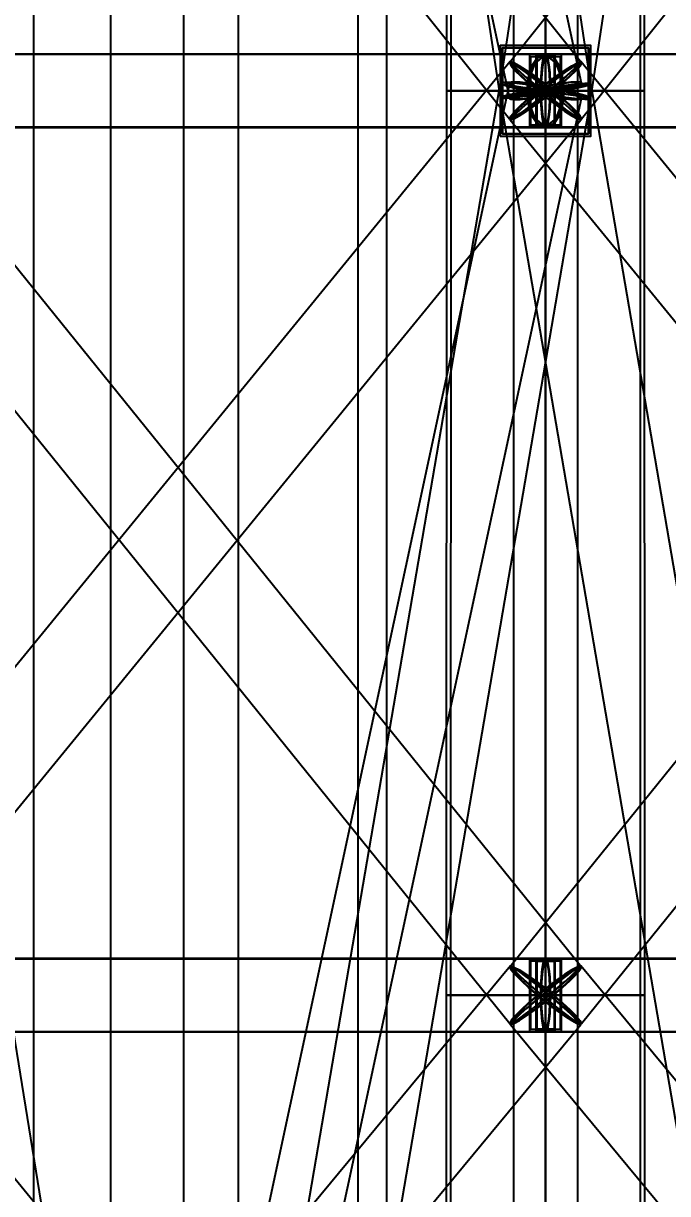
# Model space of a CAD drawing. Header units: millimetres. Extents: x -123812 to 252100, y -3000 to 639000.
# Drawn here: x -2886 to 675, y 318903 to 325373 of the extents above; entities that cross this region are included whole.
import ezdxf

# ---------------------------------------------------------------- set-up
doc = ezdxf.new("R2010")
doc.units = ezdxf.units.MM
for name, color, linetype, lineweight in [('D-BMK-AXIS', 7, 'Continuous', 13), ('D-STR-CORE', 7, 'Continuous', 25), ('D-STR-DIM', 7, 'Continuous', 13), ('D-STR-STRC', 7, 'Continuous', 25)]:
    doc.layers.add(name, color=color, linetype=linetype, lineweight=lineweight)
doc.styles.add('OpenSansCondensed-Light', font='OpenSansCondensed-Light.ttf')
doc.styles.add('TOWER_UNICODE', font='Arial Unicode.ttf')
doc.dimstyles.new('EZDXF', dxfattribs={"dimtxt": 0.25, "dimasz": 0.175, "dimexe": 0.375, "dimexo": 0.125, "dimgap": 0.1, "dimtad": 1, "dimlfac": 100, "dimzin": 12, "dimdsep": 46, "dimtxsty": 'OpenSansCondensed-Light', "dimblk": 'ARCHTICK', "dimcen": 2.5, "dimazin": 3, "dimtfac": 0.5, "dimtmove": 2, "dimatfit": 3})

# ---------------------------------------------------------------- blocks, each defined once
blk = doc.blocks.new('_ARCHTICK')
at = {"color": 0, "linetype": 'BYBLOCK', "const_width": 0.15}
blk.add_lwpolyline([(-0.5, -0.5), (0.5, 0.5)], dxfattribs=at)

msp = doc.modelspace()

# ---------------------------------------------------------------- linework, layer by layer
at = {"layer": 'D-BMK-AXIS'}
msp.add_line((0, -3000), (0, 639000), dxfattribs=at)
at = {"layer": 'D-STR-CORE'}
for points in [[(-3464.1, 100000), (-3464.1, 375000), (-2404.2, 375000), (-2404.2, 100000)], [(-3464.1, 100000), (-3464.1, 375000), (-2404.2, 375000), (-2404.2, 100000)], [(-2828.4, 100000), (-2828.4, 375000), (-1700, 375000), (-1700, 100000)], [(-2828.4, 100000), (-2828.4, 375000), (-1700, 375000), (-1700, 100000)], [(-2000, 100000), (-2000, 375000), (-880, 375000), (-880, 100000)], [(-2000, 100000), (-2000, 375000), (-880, 375000), (-880, 100000)], [(-1035.3, 100000), (-1035.3, 375000), (0, 375000), (0, 100000)], [(-1035.3, 100000), (-1035.3, 375000), (0, 375000), (0, 100000)], [(0, 100000), (0, 375000), (1035.3, 375000), (1035.3, 100000)], [(0, 100000), (0, 375000), (1035.3, 375000), (1035.3, 100000)]]:
    msp.add_lwpolyline(points, close=True, dxfattribs=at)
at = {"layer": 'D-STR-STRC'}
for points in [[(-5568.1, 349958), (-198.7, 324958), (-192, 324952.9), (-172.1, 324951.1), (-140.5, 324952.6), (-99.4, 324957.3), (-51.4, 324965), (0, 324975), (51.4, 324986.7), (99.4, 324999.4), (140.5, 325012), (172.1, 325023.9), (192, 325034.1), (198.7, 325042), (-5170.6, 350042)], [(-4040, 349962.1), (-251.1, 324962.1), (-242.6, 324959.5), (-217.5, 324959.7), (-177.6, 324962.6), (-125.6, 324968.1), (-65, 324975.8), (0, 324985.1), (65, 324995.4), (125.6, 325006), (177.6, 325016.3), (217.5, 325025.4), (242.6, 325032.8), (251.1, 325037.9), (-3537.7, 350037.9)], [(3537.7, 350038.1), (-251.1, 325038.1), (-242.6, 325036.5), (-217.5, 325032.4), (-177.6, 325026.1), (-125.6, 325018), (-65, 325008.7), (0, 324998.8), (65, 324989), (125.6, 324980), (177.6, 324972.3), (217.5, 324966.5), (242.6, 324962.9), (251.1, 324961.9), (4040, 349961.9)], [(-4189.3, 329845.5), (-199.2, 324845.5), (-194.2, 324840), (-175.9, 324845.5), (-145.6, 324861.5), (-105.4, 324886.9), (-58, 324920), (-6.7, 324958.6), (45.1, 325000), (93.8, 325041.4), (136.1, 325080), (169.2, 325113.1), (190.7, 325138.5), (199.2, 325154.5), (-3790.9, 330154.5)], [(3790.9, 330154.5), (-199.2, 325154.5), (-190.7, 325138.5), (-169.2, 325113.1), (-136.1, 325080), (-93.8, 325041.4), (-45.1, 325000), (6.7, 324958.6), (58, 324920), (105.4, 324886.9), (145.6, 324861.5), (175.9, 324845.5), (194.2, 324840), (199.2, 324845.5), (4189.3, 329845.5)], [(-5369.4, 324796.8), (0, 324796.8), (26.3, 324803.7), (50.8, 324824), (71.8, 324856.3), (88, 324898.4), (98.1, 324947.4), (101.6, 325000), (98.1, 325052.6), (88, 325101.6), (71.8, 325143.7), (50.8, 325176), (26.3, 325196.3), (0, 325203.2), (-5369.4, 325203.2)], [(-5369.4, 324796.8), (0, 324796.8), (26.3, 324803.7), (50.8, 324824), (71.8, 324856.3), (88, 324898.4), (98.1, 324947.4), (101.6, 325000), (98.1, 325052.6), (88, 325101.6), (71.8, 325143.7), (50.8, 325176), (26.3, 325196.3), (0, 325203.2), (-5369.4, 325203.2)], [(-3895.2, 319838.8), (195.6, 324838.8), (194.5, 324844.3), (180.1, 324860.4), (153.4, 324886), (116.2, 324919.4), (71.2, 324958.3), (21.3, 325000), (-30.1, 325041.7), (-79.4, 325080.6), (-123.3, 325114), (-158.8, 325139.6), (-183.4, 325155.7), (-195.6, 325161.2), (-4286.4, 320161.2)], [(-4040.5, 324796.8), (0, 324796.8), (6.9, 324803.7), (13.3, 324824), (18.8, 324856.3), (23, 324898.4), (25.6, 324947.4), (26.5, 325000), (25.6, 325052.6), (23, 325101.6), (18.8, 325143.7), (13.3, 325176), (6.9, 325196.3), (0, 325203.2), (-4040.5, 325203.2)], [(-4040.5, 324796.8), (0, 324796.8), (6.9, 324803.7), (13.3, 324824), (18.8, 324856.3), (23, 324898.4), (25.6, 324947.4), (26.5, 325000), (25.6, 325052.6), (23, 325101.6), (18.8, 325143.7), (13.3, 325176), (6.9, 325196.3), (0, 325203.2), (-4040.5, 325203.2)], [(4286.4, 320161.2), (195.6, 325161.2), (183.4, 325155.7), (158.8, 325139.6), (123.3, 325114), (79.4, 325080.6), (30.1, 325041.7), (-21.3, 325000), (-71.2, 324958.3), (-116.2, 324919.4), (-153.4, 324886), (-180.1, 324860.4), (-194.5, 324844.3), (-195.6, 324838.8), (3895.2, 319838.8)], [(5369.4, 325203.2), (0, 325203.2), (-26.3, 325196.3), (-50.8, 325176), (-71.8, 325143.7), (-88, 325101.6), (-98.1, 325052.6), (-101.6, 325000), (-98.1, 324947.4), (-88, 324898.4), (-71.8, 324856.3), (-50.8, 324824), (-26.3, 324803.7), (0, 324796.8), (5369.4, 324796.8)], [(5369.4, 325203.2), (0, 325203.2), (-26.3, 325196.3), (-50.8, 325176), (-71.8, 325143.7), (-88, 325101.6), (-98.1, 325052.6), (-101.6, 325000), (-98.1, 324947.4), (-88, 324898.4), (-71.8, 324856.3), (-50.8, 324824), (-26.3, 324803.7), (0, 324796.8), (5369.4, 324796.8)], [(4040.5, 325203.2), (0, 325203.2), (-6.9, 325196.3), (-13.3, 325176), (-18.8, 325143.7), (-23, 325101.6), (-25.6, 325052.6), (-26.5, 325000), (-25.6, 324947.4), (-23, 324898.4), (-18.8, 324856.3), (-13.3, 324824), (-6.9, 324803.7), (0, 324796.8), (4040.5, 324796.8)], [(4040.5, 325203.2), (0, 325203.2), (-6.9, 325196.3), (-13.3, 325176), (-18.8, 325143.7), (-23, 325101.6), (-25.6, 325052.6), (-26.5, 325000), (-25.6, 324947.4), (-23, 324898.4), (-18.8, 324856.3), (-13.3, 324824), (-6.9, 324803.7), (0, 324796.8), (4040.5, 324796.8)], [(-4238.7, 324844.3), (-198.3, 319844.3), (-193.2, 319838.8), (-175, 319844.3), (-144.9, 319860.4), (-104.8, 319886), (-57.7, 319919.4), (-6.6, 319958.3), (44.9, 320000), (93.4, 320041.7), (135.5, 320080.6), (168.4, 320114), (189.8, 320139.6), (198.3, 320155.7), (-3842.2, 325155.7)], [(3842.2, 325155.7), (-198.3, 320155.7), (-189.8, 320139.6), (-168.4, 320114), (-135.5, 320080.6), (-93.4, 320041.7), (-44.9, 320000), (6.6, 319958.3), (57.7, 319919.4), (104.8, 319886), (144.9, 319860.4), (175, 319844.3), (193.2, 319838.8), (198.3, 319844.3), (4238.7, 324844.3)], [(-5170.6, 299958), (198.7, 324958), (192, 324965.9), (172.1, 324976.1), (140.5, 324988), (99.4, 325000.6), (51.4, 325013.3), (0, 325025), (-51.4, 325035), (-99.4, 325042.7), (-140.5, 325047.4), (-172.1, 325048.9), (-192, 325047.1), (-198.7, 325042), (-5568.1, 300042)], [(-4034.4, 299957.4), (250.4, 324957.4), (241.8, 324964.1), (216.8, 324973.2), (177, 324984.2), (125.2, 324996.2), (64.8, 325008.6), (0, 325020.3), (-64.8, 325030.6), (-125.2, 325038.9), (-177, 325044.5), (-216.8, 325047.1), (-241.8, 325046.4), (-250.4, 325042.6), (-4535.1, 300042.6)], [(250.8, 300040.4), (-3789.7, 325040.4), (-3798.2, 325043), (-3823.3, 325042.7), (-3863.1, 325039.5), (-3915.1, 325033.6), (-3975.6, 325025.4), (-4040.5, 325015.5), (-4105.4, 325004.5), (-4165.8, 324993.3), (-4217.8, 324982.4), (-4257.6, 324972.8), (-4282.7, 324965), (-4291.2, 324959.6), (-250.8, 299959.6)], [(4535.1, 300042.9), (250.4, 325042.9), (241.8, 325042.5), (216.8, 325039.3), (177, 325033.3), (125.2, 325025.1), (64.8, 325015.2), (0, 325004.2), (-64.8, 324993), (-125.2, 324982.2), (-177, 324972.7), (-216.8, 324965), (-241.8, 324959.7), (-250.4, 324957.1), (4034.4, 299957.1)], [(-4090.8, 319796.8), (0, 319796.8), (6.9, 319803.7), (13.3, 319824), (18.8, 319856.3), (23, 319898.4), (25.6, 319947.4), (26.5, 320000), (25.6, 320052.6), (23, 320101.6), (18.8, 320143.7), (13.3, 320176), (6.9, 320196.3), (0, 320203.2), (-4090.8, 320203.2)], [(-4090.8, 319796.8), (0, 319796.8), (6.9, 319803.7), (13.3, 319824), (18.8, 319856.3), (23, 319898.4), (25.6, 319947.4), (26.5, 320000), (25.6, 320052.6), (23, 320101.6), (18.8, 320143.7), (13.3, 320176), (6.9, 320196.3), (0, 320203.2), (-4090.8, 320203.2)], [(4090.8, 320203.2), (0, 320203.2), (-6.9, 320196.3), (-13.3, 320176), (-18.8, 320143.7), (-23, 320101.6), (-25.6, 320052.6), (-26.5, 320000), (-25.6, 319947.4), (-23, 319898.4), (-18.8, 319856.3), (-13.3, 319824), (-6.9, 319803.7), (0, 319796.8), (4090.8, 319796.8)], [(4090.8, 320203.2), (0, 320203.2), (-6.9, 320196.3), (-13.3, 320176), (-18.8, 320143.7), (-23, 320101.6), (-25.6, 320052.6), (-26.5, 320000), (-25.6, 319947.4), (-23, 319898.4), (-18.8, 319856.3), (-13.3, 319824), (-6.9, 319803.7), (0, 319796.8), (4090.8, 319796.8)], [(-3946.5, 314837.6), (194.6, 319837.6), (193.6, 319843.2), (179.3, 319859.4), (152.8, 319885.2), (115.9, 319918.8), (71.1, 319958), (21.4, 320000), (-29.7, 320042), (-78.8, 320081.2), (-122.5, 320114.8), (-157.8, 320140.6), (-182.5, 320156.8), (-194.6, 320162.4), (-4335.7, 315162.4)], [(197.3, 315156.8), (-3893.5, 320156.8), (-3898.5, 320162.4), (-3916.7, 320156.8), (-3946.7, 320140.6), (-3986.5, 320114.8), (-4033.4, 320081.2), (-4084.3, 320042), (-4135.6, 320000), (-4183.8, 319958), (-4225.7, 319918.8), (-4258.4, 319885.2), (-4279.7, 319859.4), (-4288.1, 319843.2), (-197.3, 314843.2)], [(4335.7, 315162.4), (194.6, 320162.4), (182.5, 320156.8), (157.8, 320140.6), (122.5, 320114.8), (78.8, 320081.2), (29.7, 320042), (-21.4, 320000), (-71.1, 319958), (-115.9, 319918.8), (-152.8, 319885.2), (-179.3, 319859.4), (-193.6, 319843.2), (-194.6, 319837.6), (3946.5, 314837.6)]]:
    msp.add_lwpolyline(points, dxfattribs=at)
for points in [[(-177.8, 325000), (177.8, 325000), (177.8, 350000), (-177.8, 350000)], [(-177.8, 325000), (177.8, 325000), (177.8, 350000), (-177.8, 350000)], [(-547.7, 325000), (547.7, 325000), (546.5, 330000), (-546.5, 330000)], [(-547.7, 325000), (547.7, 325000), (546.5, 330000), (-546.5, 330000)], [(-524.2, 325000), (524.2, 325000), (523.7, 330000), (-523.7, 330000)], [(-250, 324750), (250, 324750), (250, 325250), (-250, 325250)], [(-250, 324750), (250, 324750), (250, 325250), (-250, 325250)], [(-238, 325238), (238, 325238), (238, 324762), (-238, 324762)], [(238, 325238), (-238, 325238), (-238, 324762), (238, 324762)], [(-7101.7, 324800), (88.6, 324800), (88.6, 325200), (-7101.7, 325200)], [(-7064.9, 324800), (51.8, 324800), (51.8, 325200), (-7064.9, 325200)], [(-7064.9, 324800), (51.8, 324800), (51.8, 325200), (-7064.9, 325200)], [(45.1, 325000), (-6.7, 324958.6), (-58, 324920), (-105.4, 324886.9), (-145.6, 324861.5), (-175.9, 324845.5), (-194.2, 324840), (-199.2, 324845.5), (-190.7, 324861.5), (-169.2, 324886.9), (-136.1, 324920), (-93.8, 324958.6), (-45.1, 325000), (6.7, 325041.4), (58, 325080), (105.4, 325113.1), (145.6, 325138.5), (175.9, 325154.5), (194.2, 325160), (199.2, 325154.5), (190.7, 325138.5), (169.2, 325113.1), (136.1, 325080), (93.8, 325041.4)], [(-45.1, 325000), (6.7, 324958.6), (58, 324920), (105.4, 324886.9), (145.6, 324861.5), (175.9, 324845.5), (194.2, 324840), (199.2, 324845.5), (190.7, 324861.5), (169.2, 324886.9), (136.1, 324920), (93.8, 324958.6), (45.1, 325000), (-6.7, 325041.4), (-58, 325080), (-105.4, 325113.1), (-145.6, 325138.5), (-175.9, 325154.5), (-194.2, 325160), (-199.2, 325154.5), (-190.7, 325138.5), (-169.2, 325113.1), (-136.1, 325080), (-93.8, 325041.4)], [(-21.3, 325000), (30.1, 324958.3), (79.4, 324919.4), (123.3, 324886), (158.8, 324860.4), (183.4, 324844.3), (195.6, 324838.8), (194.5, 324844.3), (180.1, 324860.4), (153.4, 324886), (116.2, 324919.4), (71.2, 324958.3), (21.3, 325000), (-30.1, 325041.7), (-79.4, 325080.6), (-123.3, 325114), (-158.8, 325139.6), (-183.4, 325155.7), (-195.6, 325161.2), (-194.5, 325155.7), (-180.1, 325139.6), (-153.4, 325114), (-116.2, 325080.6), (-71.2, 325041.7)], [(21.3, 325000), (-30.1, 324958.3), (-79.4, 324919.4), (-123.3, 324886), (-158.8, 324860.4), (-183.4, 324844.3), (-195.6, 324838.8), (-194.5, 324844.3), (-180.1, 324860.4), (-153.4, 324886), (-116.2, 324919.4), (-71.2, 324958.3), (-21.3, 325000), (30.1, 325041.7), (79.4, 325080.6), (123.3, 325114), (158.8, 325139.6), (183.4, 325155.7), (195.6, 325161.2), (194.5, 325155.7), (180.1, 325139.6), (153.4, 325114), (116.2, 325080.6), (71.2, 325041.7)], [(-101.6, 325000), (-98.1, 324947.4), (-88, 324898.4), (-71.8, 324856.3), (-50.8, 324824), (-26.3, 324803.7), (0, 324796.8), (26.3, 324803.7), (50.8, 324824), (71.8, 324856.3), (88, 324898.4), (98.1, 324947.4), (101.6, 325000), (98.1, 325052.6), (88, 325101.6), (71.8, 325143.7), (50.8, 325176), (26.3, 325196.3), (0, 325203.2), (-26.3, 325196.3), (-50.8, 325176), (-71.8, 325143.7), (-88, 325101.6), (-98.1, 325052.6)], [(-101.6, 325000), (-98.1, 324947.4), (-88, 324898.4), (-71.8, 324856.3), (-50.8, 324824), (-26.3, 324803.7), (0, 324796.8), (26.3, 324803.7), (50.8, 324824), (71.8, 324856.3), (88, 324898.4), (98.1, 324947.4), (101.6, 325000), (98.1, 325052.6), (88, 325101.6), (71.8, 325143.7), (50.8, 325176), (26.3, 325196.3), (0, 325203.2), (-26.3, 325196.3), (-50.8, 325176), (-71.8, 325143.7), (-88, 325101.6), (-98.1, 325052.6)], [(101.6, 325000), (98.1, 324947.4), (88, 324898.4), (71.8, 324856.3), (50.8, 324824), (26.3, 324803.7), (0, 324796.8), (-26.3, 324803.7), (-50.8, 324824), (-71.8, 324856.3), (-88, 324898.4), (-98.1, 324947.4), (-101.6, 325000), (-98.1, 325052.6), (-88, 325101.6), (-71.8, 325143.7), (-50.8, 325176), (-26.3, 325196.3), (0, 325203.2), (26.3, 325196.3), (50.8, 325176), (71.8, 325143.7), (88, 325101.6), (98.1, 325052.6)], [(101.6, 325000), (98.1, 324947.4), (88, 324898.4), (71.8, 324856.3), (50.8, 324824), (26.3, 324803.7), (0, 324796.8), (-26.3, 324803.7), (-50.8, 324824), (-71.8, 324856.3), (-88, 324898.4), (-98.1, 324947.4), (-101.6, 325000), (-98.1, 325052.6), (-88, 325101.6), (-71.8, 325143.7), (-50.8, 325176), (-26.3, 325196.3), (0, 325203.2), (26.3, 325196.3), (50.8, 325176), (71.8, 325143.7), (88, 325101.6), (98.1, 325052.6)], [(-93.6, 325000), (-90.4, 324951.5), (-81.1, 324906.4), (-66.2, 324867.6), (-46.8, 324837.9), (-24.2, 324819.2), (0, 324812.8), (24.2, 324819.2), (46.8, 324837.9), (66.2, 324867.6), (81.1, 324906.4), (90.4, 324951.5), (93.6, 325000), (90.4, 325048.5), (81.1, 325093.6), (66.2, 325132.4), (46.8, 325162.1), (24.2, 325180.8), (0, 325187.2), (-24.2, 325180.8), (-46.8, 325162.1), (-66.2, 325132.4), (-81.1, 325093.6), (-90.4, 325048.5)], [(-93.6, 325000), (-90.4, 324951.5), (-81.1, 324906.4), (-66.2, 324867.6), (-46.8, 324837.9), (-24.2, 324819.2), (0, 324812.8), (24.2, 324819.2), (46.8, 324837.9), (66.2, 324867.6), (81.1, 324906.4), (90.4, 324951.5), (93.6, 325000), (90.4, 325048.5), (81.1, 325093.6), (66.2, 325132.4), (46.8, 325162.1), (24.2, 325180.8), (0, 325187.2), (-24.2, 325180.8), (-46.8, 325162.1), (-66.2, 325132.4), (-81.1, 325093.6), (-90.4, 325048.5)], [(93.6, 325000), (90.4, 324951.5), (81.1, 324906.4), (66.2, 324867.6), (46.8, 324837.9), (24.2, 324819.2), (0, 324812.8), (-24.2, 324819.2), (-46.8, 324837.9), (-66.2, 324867.6), (-81.1, 324906.4), (-90.4, 324951.5), (-93.6, 325000), (-90.4, 325048.5), (-81.1, 325093.6), (-66.2, 325132.4), (-46.8, 325162.1), (-24.2, 325180.8), (0, 325187.2), (24.2, 325180.8), (46.8, 325162.1), (66.2, 325132.4), (81.1, 325093.6), (90.4, 325048.5)], [(93.6, 325000), (90.4, 324951.5), (81.1, 324906.4), (66.2, 324867.6), (46.8, 324837.9), (24.2, 324819.2), (0, 324812.8), (-24.2, 324819.2), (-46.8, 324837.9), (-66.2, 324867.6), (-81.1, 324906.4), (-90.4, 324951.5), (-93.6, 325000), (-90.4, 325048.5), (-81.1, 325093.6), (-66.2, 325132.4), (-46.8, 325162.1), (-24.2, 325180.8), (0, 325187.2), (24.2, 325180.8), (46.8, 325162.1), (66.2, 325132.4), (81.1, 325093.6), (90.4, 325048.5)], [(88.6, 325200), (-88.6, 325200), (-88.6, 324800), (88.6, 324800)], [(83.3, 325188), (-83.3, 325188), (-83.3, 324812), (83.3, 324812)], [(51.8, 325200), (-51.8, 325200), (-51.8, 324800), (51.8, 324800)], [(51.8, 325200), (-51.8, 325200), (-51.8, 324800), (51.8, 324800)], [(-51.8, 324800), (7064.9, 324800), (7064.9, 325200), (-51.8, 325200)], [(-51.8, 325200), (51.8, 325200), (51.8, 324800), (-51.8, 324800)], [(-51.8, 324800), (7064.9, 324800), (7064.9, 325200), (-51.8, 325200)], [(-51.8, 325200), (51.8, 325200), (51.8, 324800), (-51.8, 324800)], [(48.7, 325188), (-48.7, 325188), (-48.7, 324812), (48.7, 324812)], [(48.7, 325188), (-48.7, 325188), (-48.7, 324812), (48.7, 324812)], [(-48.7, 325188), (48.7, 325188), (48.7, 324812), (-48.7, 324812)], [(-48.7, 325188), (48.7, 325188), (48.7, 324812), (-48.7, 324812)], [(-26.5, 325000), (-25.6, 324947.4), (-23, 324898.4), (-18.8, 324856.3), (-13.3, 324824), (-6.9, 324803.7), (0, 324796.8), (6.9, 324803.7), (13.3, 324824), (18.8, 324856.3), (23, 324898.4), (25.6, 324947.4), (26.5, 325000), (25.6, 325052.6), (23, 325101.6), (18.8, 325143.7), (13.3, 325176), (6.9, 325196.3), (0, 325203.2), (-6.9, 325196.3), (-13.3, 325176), (-18.8, 325143.7), (-23, 325101.6), (-25.6, 325052.6)], [(-26.5, 325000), (-25.6, 324947.4), (-23, 324898.4), (-18.8, 324856.3), (-13.3, 324824), (-6.9, 324803.7), (0, 324796.8), (6.9, 324803.7), (13.3, 324824), (18.8, 324856.3), (23, 324898.4), (25.6, 324947.4), (26.5, 325000), (25.6, 325052.6), (23, 325101.6), (18.8, 325143.7), (13.3, 325176), (6.9, 325196.3), (0, 325203.2), (-6.9, 325196.3), (-13.3, 325176), (-18.8, 325143.7), (-23, 325101.6), (-25.6, 325052.6)], [(26.5, 325000), (25.6, 324947.4), (23, 324898.4), (18.8, 324856.3), (13.3, 324824), (6.9, 324803.7), (0, 324796.8), (-6.9, 324803.7), (-13.3, 324824), (-18.8, 324856.3), (-23, 324898.4), (-25.6, 324947.4), (-26.5, 325000), (-25.6, 325052.6), (-23, 325101.6), (-18.8, 325143.7), (-13.3, 325176), (-6.9, 325196.3), (0, 325203.2), (6.9, 325196.3), (13.3, 325176), (18.8, 325143.7), (23, 325101.6), (25.6, 325052.6)], [(26.5, 325000), (25.6, 324947.4), (23, 324898.4), (18.8, 324856.3), (13.3, 324824), (6.9, 324803.7), (0, 324796.8), (-6.9, 324803.7), (-13.3, 324824), (-18.8, 324856.3), (-23, 324898.4), (-25.6, 324947.4), (-26.5, 325000), (-25.6, 325052.6), (-23, 325101.6), (-18.8, 325143.7), (-13.3, 325176), (-6.9, 325196.3), (0, 325203.2), (6.9, 325196.3), (13.3, 325176), (18.8, 325143.7), (23, 325101.6), (25.6, 325052.6)], [(-24.4, 325000), (-23.6, 324951.5), (-21.2, 324906.4), (-17.3, 324867.6), (-12.2, 324837.9), (-6.3, 324819.2), (0, 324812.8), (6.3, 324819.2), (12.2, 324837.9), (17.3, 324867.6), (21.2, 324906.4), (23.6, 324951.5), (24.4, 325000), (23.6, 325048.5), (21.2, 325093.6), (17.3, 325132.4), (12.2, 325162.1), (6.3, 325180.8), (0, 325187.2), (-6.3, 325180.8), (-12.2, 325162.1), (-17.3, 325132.4), (-21.2, 325093.6), (-23.6, 325048.5)], [(-24.4, 325000), (-23.6, 324951.5), (-21.2, 324906.4), (-17.3, 324867.6), (-12.2, 324837.9), (-6.3, 324819.2), (0, 324812.8), (6.3, 324819.2), (12.2, 324837.9), (17.3, 324867.6), (21.2, 324906.4), (23.6, 324951.5), (24.4, 325000), (23.6, 325048.5), (21.2, 325093.6), (17.3, 325132.4), (12.2, 325162.1), (6.3, 325180.8), (0, 325187.2), (-6.3, 325180.8), (-12.2, 325162.1), (-17.3, 325132.4), (-21.2, 325093.6), (-23.6, 325048.5)], [(24.4, 325000), (23.6, 324951.5), (21.2, 324906.4), (17.3, 324867.6), (12.2, 324837.9), (6.3, 324819.2), (0, 324812.8), (-6.3, 324819.2), (-12.2, 324837.9), (-17.3, 324867.6), (-21.2, 324906.4), (-23.6, 324951.5), (-24.4, 325000), (-23.6, 325048.5), (-21.2, 325093.6), (-17.3, 325132.4), (-12.2, 325162.1), (-6.3, 325180.8), (0, 325187.2), (6.3, 325180.8), (12.2, 325162.1), (17.3, 325132.4), (21.2, 325093.6), (23.6, 325048.5)], [(24.4, 325000), (23.6, 324951.5), (21.2, 324906.4), (17.3, 324867.6), (12.2, 324837.9), (6.3, 324819.2), (0, 324812.8), (-6.3, 324819.2), (-12.2, 324837.9), (-17.3, 324867.6), (-21.2, 324906.4), (-23.6, 324951.5), (-24.4, 325000), (-23.6, 325048.5), (-21.2, 325093.6), (-17.3, 325132.4), (-12.2, 325162.1), (-6.3, 325180.8), (0, 325187.2), (6.3, 325180.8), (12.2, 325162.1), (17.3, 325132.4), (21.2, 325093.6), (23.6, 325048.5)], [(40.7, 325000), (-6, 324962.7), (-52.3, 324927.9), (-95, 324898), (-131.3, 324875.1), (-158.6, 324860.7), (-175, 324855.8), (-179.6, 324860.7), (-171.9, 324875.1), (-152.5, 324898), (-122.7, 324927.9), (-84.6, 324962.7), (-40.7, 325000), (6, 325037.3), (52.3, 325072.1), (95, 325102), (131.3, 325124.9), (158.6, 325139.3), (175, 325144.2), (179.6, 325139.3), (171.9, 325124.9), (152.5, 325102), (122.7, 325072.1), (84.6, 325037.3)], [(-40.7, 325000), (6, 324962.7), (52.3, 324927.9), (95, 324898), (131.3, 324875.1), (158.6, 324860.7), (175, 324855.8), (179.6, 324860.7), (171.9, 324875.1), (152.5, 324898), (122.7, 324927.9), (84.6, 324962.7), (40.7, 325000), (-6, 325037.3), (-52.3, 325072.1), (-95, 325102), (-131.3, 325124.9), (-158.6, 325139.3), (-175, 325144.2), (-179.6, 325139.3), (-171.9, 325124.9), (-152.5, 325102), (-122.7, 325072.1), (-84.6, 325037.3)], [(-19.2, 325000), (27.1, 324962.4), (71.6, 324927.3), (111.1, 324897.2), (143.1, 324874.2), (165.4, 324859.6), (176.4, 324854.7), (175.3, 324859.6), (162.3, 324874.2), (138.3, 324897.2), (104.8, 324927.3), (64.2, 324962.4), (19.2, 325000), (-27.1, 325037.6), (-71.6, 325072.7), (-111.1, 325102.8), (-143.1, 325125.8), (-165.4, 325140.4), (-176.4, 325145.3), (-175.3, 325140.4), (-162.3, 325125.8), (-138.3, 325102.8), (-104.8, 325072.7), (-64.2, 325037.6)], [(19.2, 325000), (-27.1, 324962.4), (-71.6, 324927.3), (-111.1, 324897.2), (-143.1, 324874.2), (-165.4, 324859.6), (-176.4, 324854.7), (-175.3, 324859.6), (-162.3, 324874.2), (-138.3, 324897.2), (-104.8, 324927.3), (-64.2, 324962.4), (-19.2, 325000), (27.1, 325037.6), (71.6, 325072.7), (111.1, 325102.8), (143.1, 325125.8), (165.4, 325140.4), (176.4, 325145.3), (175.3, 325140.4), (162.3, 325125.8), (138.3, 325102.8), (104.8, 325072.7), (64.2, 325037.6)], [(0, 325014.9), (-65, 325004.6), (-125.6, 324994), (-177.6, 324983.7), (-217.5, 324974.6), (-242.6, 324967.2), (-251.1, 324962.1), (-242.6, 324959.5), (-217.5, 324959.7), (-177.6, 324962.6), (-125.6, 324968.1), (-65, 324975.8), (0, 324985.1), (65, 324995.4), (125.6, 325006), (177.6, 325016.3), (217.5, 325025.4), (242.6, 325032.8), (251.1, 325037.9), (242.6, 325040.5), (217.5, 325040.3), (177.6, 325037.4), (125.6, 325031.9), (65, 325024.2)], [(0, 324998.8), (-65, 325008.7), (-125.6, 325018), (-177.6, 325026.1), (-217.5, 325032.4), (-242.6, 325036.5), (-251.1, 325038.1), (-242.6, 325037.1), (-217.5, 325033.5), (-177.6, 325027.7), (-125.6, 325020), (-65, 325011), (0, 325001.2), (65, 324991.3), (125.6, 324982), (177.6, 324973.9), (217.5, 324967.6), (242.6, 324963.5), (251.1, 324961.9), (242.6, 324962.9), (217.5, 324966.5), (177.6, 324972.3), (125.6, 324980), (65, 324989)], [(0, 325020.3), (-64.8, 325030.6), (-125.2, 325038.9), (-177, 325044.5), (-216.8, 325047.1), (-241.8, 325046.4), (-250.4, 325042.6), (-241.8, 325035.9), (-216.8, 325026.8), (-177, 325015.8), (-125.2, 325003.8), (-64.8, 324991.4), (0, 324979.7), (64.8, 324969.4), (125.2, 324961.1), (177, 324955.5), (216.8, 324952.9), (241.8, 324953.6), (250.4, 324957.4), (241.8, 324964.1), (216.8, 324973.2), (177, 324984.2), (125.2, 324996.2), (64.8, 325008.6)], [(0, 325004.2), (-64.8, 324993), (-125.2, 324982.2), (-177, 324972.7), (-216.8, 324965), (-241.8, 324959.7), (-250.4, 324957.1), (-241.8, 324957.5), (-216.8, 324960.7), (-177, 324966.7), (-125.2, 324974.9), (-64.8, 324984.8), (0, 324995.8), (64.8, 325007), (125.2, 325017.8), (177, 325027.3), (216.8, 325035), (241.8, 325040.3), (250.4, 325042.9), (241.8, 325042.5), (216.8, 325039.3), (177, 325033.3), (125.2, 325025.1), (64.8, 325015.2)], [(0, 325013.5), (-58.6, 325004.1), (-113.2, 324994.6), (-160.1, 324985.3), (-196.1, 324977.1), (-218.7, 324970.4), (-226.4, 324965.8), (-218.7, 324963.5), (-196.1, 324963.7), (-160.1, 324966.3), (-113.2, 324971.3), (-58.6, 324978.2), (0, 324986.5), (58.6, 324995.9), (113.2, 325005.4), (160.1, 325014.7), (196.1, 325022.9), (218.7, 325029.6), (226.4, 325034.2), (218.7, 325036.5), (196.1, 325036.3), (160.1, 325033.7), (113.2, 325028.7), (58.6, 325021.8)], [(0, 324999), (-58.6, 325007.9), (-113.2, 325016.3), (-160.1, 325023.5), (-196.1, 325029.2), (-218.7, 325032.9), (-226.4, 325034.3), (-218.7, 325033.4), (-196.1, 325030.2), (-160.1, 325025), (-113.2, 325018.1), (-58.6, 325009.9), (0, 325001), (58.6, 324992.1), (113.2, 324983.7), (160.1, 324976.5), (196.1, 324970.8), (218.7, 324967.1), (226.4, 324965.7), (218.7, 324966.6), (196.1, 324969.8), (160.1, 324975), (113.2, 324981.9), (58.6, 324990.1)], [(0, 325018.3), (-58.4, 325027.6), (-112.9, 325035.1), (-159.6, 325040.1), (-195.5, 325042.4), (-218, 325041.9), (-225.7, 325038.4), (-218, 325032.4), (-195.5, 325024.1), (-159.6, 325014.3), (-112.9, 325003.4), (-58.4, 324992.3), (0, 324981.7), (58.4, 324972.4), (112.9, 324964.9), (159.6, 324959.9), (195.5, 324957.6), (218, 324958.1), (225.7, 324961.6), (218, 324967.6), (195.5, 324975.9), (159.6, 324985.7), (112.9, 324996.6), (58.4, 325007.7)], [(0, 325003.8), (-58.4, 324993.7), (-112.9, 324984), (-159.6, 324975.4), (-195.5, 324968.4), (-218, 324963.6), (-225.7, 324961.3), (-218, 324961.7), (-195.5, 324964.6), (-159.6, 324969.9), (-112.9, 324977.3), (-58.4, 324986.3), (0, 324996.2), (58.4, 325006.3), (112.9, 325016), (159.6, 325024.6), (195.5, 325031.6), (218, 325036.4), (225.7, 325038.7), (218, 325038.3), (195.5, 325035.4), (159.6, 325030.1), (112.9, 325022.7), (58.4, 325013.7)], [(0, 325025), (-51.4, 325035), (-99.4, 325042.7), (-140.5, 325047.4), (-172.1, 325048.9), (-192, 325047.1), (-198.7, 325042), (-192, 325034.1), (-172.1, 325023.9), (-140.5, 325012), (-99.4, 324999.4), (-51.4, 324986.7), (0, 324975), (51.4, 324965), (99.4, 324957.3), (140.5, 324952.6), (172.1, 324951.1), (192, 324952.9), (198.7, 324958), (192, 324965.9), (172.1, 324976.1), (140.5, 324988), (99.4, 325000.6), (51.4, 325013.3)], [(0, 325025), (-51.4, 325013.3), (-99.4, 325000.6), (-140.5, 324988), (-172.1, 324976.1), (-192, 324965.9), (-198.7, 324958), (-192, 324952.9), (-172.1, 324951.1), (-140.5, 324952.6), (-99.4, 324957.3), (-51.4, 324965), (0, 324975), (51.4, 324986.7), (99.4, 324999.4), (140.5, 325012), (172.1, 325023.9), (192, 325034.1), (198.7, 325042), (192, 325047.1), (172.1, 325048.9), (140.5, 325047.4), (99.4, 325042.7), (51.4, 325035)], [(0, 325023), (-47.4, 325032.3), (-91.5, 325039.3), (-129.5, 325043.7), (-158.6, 325045.1), (-176.8, 325043.4), (-183.1, 325038.7), (-176.8, 325031.4), (-158.6, 325022), (-129.5, 325011.1), (-91.5, 324999.4), (-47.4, 324987.8), (0, 324977), (47.4, 324967.7), (91.5, 324960.7), (129.5, 324956.3), (158.6, 324954.9), (176.8, 324956.6), (183.1, 324961.3), (176.8, 324968.6), (158.6, 324978), (129.5, 324988.9), (91.5, 325000.6), (47.4, 325012.2)], [(0, 325023), (-47.4, 325012.2), (-91.5, 325000.6), (-129.5, 324988.9), (-158.6, 324978), (-176.8, 324968.6), (-183.1, 324961.3), (-176.8, 324956.6), (-158.6, 324954.9), (-129.5, 324956.3), (-91.5, 324960.7), (-47.4, 324967.7), (0, 324977), (47.4, 324987.8), (91.5, 324999.4), (129.5, 325011.1), (158.6, 325022), (176.8, 325031.4), (183.1, 325038.7), (176.8, 325043.4), (158.6, 325045.1), (129.5, 325043.7), (91.5, 325039.3), (47.4, 325032.3)], [(-548.8, 320000), (548.8, 320000), (547.7, 325000), (-547.7, 325000)], [(-548.8, 320000), (548.8, 320000), (547.7, 325000), (-547.7, 325000)], [(547.7, 325000), (529, 325000), (474.3, 325000), (387.3, 325000), (273.8, 325000), (141.8, 325000), (0, 325000), (-141.8, 325000), (-273.8, 325000), (-387.3, 325000), (-474.3, 325000), (-529, 325000), (-547.7, 325000), (-529, 325000), (-474.3, 325000), (-387.3, 325000), (-273.8, 325000), (-141.8, 325000), (0, 325000), (141.8, 325000), (273.8, 325000), (387.3, 325000), (474.3, 325000), (529, 325000)], [(547.7, 325000), (529, 325000), (474.3, 325000), (387.3, 325000), (273.8, 325000), (141.8, 325000), (0, 325000), (-141.8, 325000), (-273.8, 325000), (-387.3, 325000), (-474.3, 325000), (-529, 325000), (-547.7, 325000), (-529, 325000), (-474.3, 325000), (-387.3, 325000), (-273.8, 325000), (-141.8, 325000), (0, 325000), (141.8, 325000), (273.8, 325000), (387.3, 325000), (474.3, 325000), (529, 325000)], [(-524.6, 320000), (524.6, 320000), (524.2, 325000), (-524.2, 325000)], [(524.2, 325000), (506.3, 325000), (453.9, 325000), (370.6, 325000), (262.1, 325000), (135.7, 325000), (0, 325000), (-135.7, 325000), (-262.1, 325000), (-370.6, 325000), (-453.9, 325000), (-506.3, 325000), (-524.2, 325000), (-506.3, 325000), (-453.9, 325000), (-370.6, 325000), (-262.1, 325000), (-135.7, 325000), (0, 325000), (135.7, 325000), (262.1, 325000), (370.6, 325000), (453.9, 325000), (506.3, 325000)], [(-177.8, 300000), (177.8, 300000), (177.8, 325000), (-177.8, 325000)], [(177.8, 325000), (171.7, 325000), (154, 325000), (125.7, 325000), (88.9, 325000), (46, 325000), (0, 325000), (-46, 325000), (-88.9, 325000), (-125.7, 325000), (-154, 325000), (-171.7, 325000), (-177.8, 325000), (-171.7, 325000), (-154, 325000), (-125.7, 325000), (-88.9, 325000), (-46, 325000), (0, 325000), (46, 325000), (88.9, 325000), (125.7, 325000), (154, 325000), (171.7, 325000)], [(-177.8, 300000), (177.8, 300000), (177.8, 325000), (-177.8, 325000)], [(177.8, 325000), (171.7, 325000), (154, 325000), (125.7, 325000), (88.9, 325000), (46, 325000), (0, 325000), (-46, 325000), (-88.9, 325000), (-125.7, 325000), (-154, 325000), (-171.7, 325000), (-177.8, 325000), (-171.7, 325000), (-154, 325000), (-125.7, 325000), (-88.9, 325000), (-46, 325000), (0, 325000), (46, 325000), (88.9, 325000), (125.7, 325000), (154, 325000), (171.7, 325000)], [(-7193.2, 319800), (88.4, 319800), (88.4, 320200), (-7193.2, 320200)], [(-7156.6, 319800), (51.8, 319800), (51.8, 320200), (-7156.6, 320200)], [(-7156.6, 319800), (51.8, 319800), (51.8, 320200), (-7156.6, 320200)], [(88.4, 320200), (-88.4, 320200), (-88.4, 319800), (88.4, 319800)], [(83.1, 320188), (-83.1, 320188), (-83.1, 319812), (83.1, 319812)], [(51.8, 320200), (-51.8, 320200), (-51.8, 319800), (51.8, 319800)], [(51.8, 320200), (-51.8, 320200), (-51.8, 319800), (51.8, 319800)], [(-51.8, 319800), (7156.6, 319800), (7156.6, 320200), (-51.8, 320200)], [(-51.8, 320200), (51.8, 320200), (51.8, 319800), (-51.8, 319800)], [(-51.8, 319800), (7156.6, 319800), (7156.6, 320200), (-51.8, 320200)], [(-51.8, 320200), (51.8, 320200), (51.8, 319800), (-51.8, 319800)], [(48.7, 320188), (-48.7, 320188), (-48.7, 319812), (48.7, 319812)], [(48.7, 320188), (-48.7, 320188), (-48.7, 319812), (48.7, 319812)], [(-48.7, 320188), (48.7, 320188), (48.7, 319812), (-48.7, 319812)], [(-48.7, 320188), (48.7, 320188), (48.7, 319812), (-48.7, 319812)], [(-26.5, 320000), (-25.6, 319947.4), (-23, 319898.4), (-18.8, 319856.3), (-13.3, 319824), (-6.9, 319803.7), (0, 319796.8), (6.9, 319803.7), (13.3, 319824), (18.8, 319856.3), (23, 319898.4), (25.6, 319947.4), (26.5, 320000), (25.6, 320052.6), (23, 320101.6), (18.8, 320143.7), (13.3, 320176), (6.9, 320196.3), (0, 320203.2), (-6.9, 320196.3), (-13.3, 320176), (-18.8, 320143.7), (-23, 320101.6), (-25.6, 320052.6)], [(-26.5, 320000), (-25.6, 319947.4), (-23, 319898.4), (-18.8, 319856.3), (-13.3, 319824), (-6.9, 319803.7), (0, 319796.8), (6.9, 319803.7), (13.3, 319824), (18.8, 319856.3), (23, 319898.4), (25.6, 319947.4), (26.5, 320000), (25.6, 320052.6), (23, 320101.6), (18.8, 320143.7), (13.3, 320176), (6.9, 320196.3), (0, 320203.2), (-6.9, 320196.3), (-13.3, 320176), (-18.8, 320143.7), (-23, 320101.6), (-25.6, 320052.6)], [(26.5, 320000), (25.6, 319947.4), (23, 319898.4), (18.8, 319856.3), (13.3, 319824), (6.9, 319803.7), (0, 319796.8), (-6.9, 319803.7), (-13.3, 319824), (-18.8, 319856.3), (-23, 319898.4), (-25.6, 319947.4), (-26.5, 320000), (-25.6, 320052.6), (-23, 320101.6), (-18.8, 320143.7), (-13.3, 320176), (-6.9, 320196.3), (0, 320203.2), (6.9, 320196.3), (13.3, 320176), (18.8, 320143.7), (23, 320101.6), (25.6, 320052.6)], [(26.5, 320000), (25.6, 319947.4), (23, 319898.4), (18.8, 319856.3), (13.3, 319824), (6.9, 319803.7), (0, 319796.8), (-6.9, 319803.7), (-13.3, 319824), (-18.8, 319856.3), (-23, 319898.4), (-25.6, 319947.4), (-26.5, 320000), (-25.6, 320052.6), (-23, 320101.6), (-18.8, 320143.7), (-13.3, 320176), (-6.9, 320196.3), (0, 320203.2), (6.9, 320196.3), (13.3, 320176), (18.8, 320143.7), (23, 320101.6), (25.6, 320052.6)], [(-24.4, 320000), (-23.6, 319951.5), (-21.2, 319906.4), (-17.3, 319867.6), (-12.2, 319837.9), (-6.3, 319819.2), (0, 319812.8), (6.3, 319819.2), (12.2, 319837.9), (17.3, 319867.6), (21.2, 319906.4), (23.6, 319951.5), (24.4, 320000), (23.6, 320048.5), (21.2, 320093.6), (17.3, 320132.4), (12.2, 320162.1), (6.3, 320180.8), (0, 320187.2), (-6.3, 320180.8), (-12.2, 320162.1), (-17.3, 320132.4), (-21.2, 320093.6), (-23.6, 320048.5)], [(-24.4, 320000), (-23.6, 319951.5), (-21.2, 319906.4), (-17.3, 319867.6), (-12.2, 319837.9), (-6.3, 319819.2), (0, 319812.8), (6.3, 319819.2), (12.2, 319837.9), (17.3, 319867.6), (21.2, 319906.4), (23.6, 319951.5), (24.4, 320000), (23.6, 320048.5), (21.2, 320093.6), (17.3, 320132.4), (12.2, 320162.1), (6.3, 320180.8), (0, 320187.2), (-6.3, 320180.8), (-12.2, 320162.1), (-17.3, 320132.4), (-21.2, 320093.6), (-23.6, 320048.5)], [(24.4, 320000), (23.6, 319951.5), (21.2, 319906.4), (17.3, 319867.6), (12.2, 319837.9), (6.3, 319819.2), (0, 319812.8), (-6.3, 319819.2), (-12.2, 319837.9), (-17.3, 319867.6), (-21.2, 319906.4), (-23.6, 319951.5), (-24.4, 320000), (-23.6, 320048.5), (-21.2, 320093.6), (-17.3, 320132.4), (-12.2, 320162.1), (-6.3, 320180.8), (0, 320187.2), (6.3, 320180.8), (12.2, 320162.1), (17.3, 320132.4), (21.2, 320093.6), (23.6, 320048.5)], [(24.4, 320000), (23.6, 319951.5), (21.2, 319906.4), (17.3, 319867.6), (12.2, 319837.9), (6.3, 319819.2), (0, 319812.8), (-6.3, 319819.2), (-12.2, 319837.9), (-17.3, 319867.6), (-21.2, 319906.4), (-23.6, 319951.5), (-24.4, 320000), (-23.6, 320048.5), (-21.2, 320093.6), (-17.3, 320132.4), (-12.2, 320162.1), (-6.3, 320180.8), (0, 320187.2), (6.3, 320180.8), (12.2, 320162.1), (17.3, 320132.4), (21.2, 320093.6), (23.6, 320048.5)], [(-44.9, 320000), (-93.4, 319958.3), (-135.5, 319919.4), (-168.4, 319886), (-189.8, 319860.4), (-198.3, 319844.3), (-193.2, 319838.8), (-175, 319844.3), (-144.9, 319860.4), (-104.8, 319886), (-57.7, 319919.4), (-6.6, 319958.3), (44.9, 320000), (93.4, 320041.7), (135.5, 320080.6), (168.4, 320114), (189.8, 320139.6), (198.3, 320155.7), (193.2, 320161.2), (175, 320155.7), (144.9, 320139.6), (104.8, 320114), (57.7, 320080.6), (6.6, 320041.7)], [(44.9, 320000), (93.4, 319958.3), (135.5, 319919.4), (168.4, 319886), (189.8, 319860.4), (198.3, 319844.3), (193.2, 319838.8), (175, 319844.3), (144.9, 319860.4), (104.8, 319886), (57.7, 319919.4), (6.6, 319958.3), (-44.9, 320000), (-93.4, 320041.7), (-135.5, 320080.6), (-168.4, 320114), (-189.8, 320139.6), (-198.3, 320155.7), (-193.2, 320161.2), (-175, 320155.7), (-144.9, 320139.6), (-104.8, 320114), (-57.7, 320080.6), (-6.6, 320041.7)], [(21.4, 320000), (71.1, 319958), (115.9, 319918.8), (152.8, 319885.2), (179.3, 319859.4), (193.6, 319843.2), (194.6, 319837.6), (182.5, 319843.2), (157.8, 319859.4), (122.5, 319885.2), (78.8, 319918.8), (29.7, 319958), (-21.4, 320000), (-71.1, 320042), (-115.9, 320081.2), (-152.8, 320114.8), (-179.3, 320140.6), (-193.6, 320156.8), (-194.6, 320162.4), (-182.5, 320156.8), (-157.8, 320140.6), (-122.5, 320114.8), (-78.8, 320081.2), (-29.7, 320042)], [(-21.4, 320000), (-71.1, 319958), (-115.9, 319918.8), (-152.8, 319885.2), (-179.3, 319859.4), (-193.6, 319843.2), (-194.6, 319837.6), (-182.5, 319843.2), (-157.8, 319859.4), (-122.5, 319885.2), (-78.8, 319918.8), (-29.7, 319958), (21.4, 320000), (71.1, 320042), (115.9, 320081.2), (152.8, 320114.8), (179.3, 320140.6), (193.6, 320156.8), (194.6, 320162.4), (182.5, 320156.8), (157.8, 320140.6), (122.5, 320114.8), (78.8, 320081.2), (29.7, 320042)], [(-40.5, 320000), (-84.2, 319962.4), (-122.2, 319927.3), (-151.8, 319897.2), (-171.1, 319874.2), (-178.7, 319859.6), (-174.2, 319854.7), (-157.8, 319859.6), (-130.6, 319874.2), (-94.5, 319897.2), (-52, 319927.3), (-5.9, 319962.4), (40.5, 320000), (84.2, 320037.6), (122.2, 320072.7), (151.8, 320102.8), (171.1, 320125.8), (178.7, 320140.4), (174.2, 320145.3), (157.8, 320140.4), (130.6, 320125.8), (94.5, 320102.8), (52, 320072.7), (5.9, 320037.6)], [(40.5, 320000), (84.2, 319962.4), (122.2, 319927.3), (151.8, 319897.2), (171.1, 319874.2), (178.7, 319859.6), (174.2, 319854.7), (157.8, 319859.6), (130.6, 319874.2), (94.5, 319897.2), (52, 319927.3), (5.9, 319962.4), (-40.5, 320000), (-84.2, 320037.6), (-122.2, 320072.7), (-151.8, 320102.8), (-171.1, 320125.8), (-178.7, 320140.4), (-174.2, 320145.3), (-157.8, 320140.4), (-130.6, 320125.8), (-94.5, 320102.8), (-52, 320072.7), (-5.9, 320037.6)], [(19.3, 320000), (64.1, 319962.1), (104.5, 319926.8), (137.7, 319896.5), (161.6, 319873.2), (174.5, 319858.6), (175.5, 319853.6), (164.5, 319858.6), (142.3, 319873.2), (110.4, 319896.5), (71, 319926.8), (26.7, 319962.1), (-19.3, 320000), (-64.1, 320037.9), (-104.5, 320073.2), (-137.7, 320103.5), (-161.6, 320126.8), (-174.5, 320141.4), (-175.5, 320146.4), (-164.5, 320141.4), (-142.3, 320126.8), (-110.4, 320103.5), (-71, 320073.2), (-26.7, 320037.9)], [(-19.3, 320000), (-64.1, 319962.1), (-104.5, 319926.8), (-137.7, 319896.5), (-161.6, 319873.2), (-174.5, 319858.6), (-175.5, 319853.6), (-164.5, 319858.6), (-142.3, 319873.2), (-110.4, 319896.5), (-71, 319926.8), (-26.7, 319962.1), (19.3, 320000), (64.1, 320037.9), (104.5, 320073.2), (137.7, 320103.5), (161.6, 320126.8), (174.5, 320141.4), (175.5, 320146.4), (164.5, 320141.4), (142.3, 320126.8), (110.4, 320103.5), (71, 320073.2), (26.7, 320037.9)], [(-550, 315000), (550, 315000), (548.8, 320000), (-548.8, 320000)], [(-550, 315000), (550, 315000), (548.8, 320000), (-548.8, 320000)], [(548.8, 320000), (530.1, 320000), (475.3, 320000), (388.1, 320000), (274.4, 320000), (142.1, 320000), (0, 320000), (-142.1, 320000), (-274.4, 320000), (-388.1, 320000), (-475.3, 320000), (-530.1, 320000), (-548.8, 320000), (-530.1, 320000), (-475.3, 320000), (-388.1, 320000), (-274.4, 320000), (-142.1, 320000), (0, 320000), (142.1, 320000), (274.4, 320000), (388.1, 320000), (475.3, 320000), (530.1, 320000)], [(548.8, 320000), (530.1, 320000), (475.3, 320000), (388.1, 320000), (274.4, 320000), (142.1, 320000), (0, 320000), (-142.1, 320000), (-274.4, 320000), (-388.1, 320000), (-475.3, 320000), (-530.1, 320000), (-548.8, 320000), (-530.1, 320000), (-475.3, 320000), (-388.1, 320000), (-274.4, 320000), (-142.1, 320000), (0, 320000), (142.1, 320000), (274.4, 320000), (388.1, 320000), (475.3, 320000), (530.1, 320000)], [(-525.1, 315000), (525.1, 315000), (524.6, 320000), (-524.6, 320000)], [(524.6, 320000), (506.8, 320000), (454.3, 320000), (371, 320000), (262.3, 320000), (135.8, 320000), (0, 320000), (-135.8, 320000), (-262.3, 320000), (-371, 320000), (-454.3, 320000), (-506.8, 320000), (-524.6, 320000), (-506.8, 320000), (-454.3, 320000), (-371, 320000), (-262.3, 320000), (-135.8, 320000), (0, 320000), (135.8, 320000), (262.3, 320000), (371, 320000), (454.3, 320000), (506.8, 320000)], [(524.6, 320000), (506.8, 320000), (454.3, 320000), (371, 320000), (262.3, 320000), (135.8, 320000), (0, 320000), (-135.8, 320000), (-262.3, 320000), (-371, 320000), (-454.3, 320000), (-506.8, 320000), (-524.6, 320000), (-506.8, 320000), (-454.3, 320000), (-371, 320000), (-262.3, 320000), (-135.8, 320000), (0, 320000), (135.8, 320000), (262.3, 320000), (371, 320000), (454.3, 320000), (506.8, 320000)], [(478.5, 320000), (462.2, 320000), (414.4, 320000), (338.3, 320000), (239.2, 320000), (123.8, 320000), (0, 320000), (-123.8, 320000), (-239.2, 320000), (-338.3, 320000), (-414.4, 320000), (-462.2, 320000), (-478.5, 320000), (-462.2, 320000), (-414.4, 320000), (-338.3, 320000), (-239.2, 320000), (-123.8, 320000), (0, 320000), (123.8, 320000), (239.2, 320000), (338.3, 320000), (414.4, 320000), (462.2, 320000)], [(478.5, 320000), (462.2, 320000), (414.4, 320000), (338.3, 320000), (239.2, 320000), (123.8, 320000), (0, 320000), (-123.8, 320000), (-239.2, 320000), (-338.3, 320000), (-414.4, 320000), (-462.2, 320000), (-478.5, 320000), (-462.2, 320000), (-414.4, 320000), (-338.3, 320000), (-239.2, 320000), (-123.8, 320000), (0, 320000), (123.8, 320000), (239.2, 320000), (338.3, 320000), (414.4, 320000), (462.2, 320000)]]:
    msp.add_lwpolyline(points, close=True, dxfattribs=at)

# ---------------------------------------------------------------- dimensions: what is measured, and where the dimension line sits
at = {"layer": 'D-STR-DIM'}
for base, p2 in [((-112000, 0), (0, 634000)), ((187000, 0), (0, 450000)), ((250000, 0), (0, 375000)), ((124000, 0), (0, 350000))]:
    msp.add_linear_dim(base=base, p1=(0, 0), p2=p2, angle=90, dimstyle='EZDXF', override={"dimtxt": 8400, "dimasz": 3750, "dimexe": 2100, "dimexo": 1800, "dimgap": 2100, "dimtad": 1, "dimdec": 0, "dimlfac": 1, "dimlunit": 2, "dimtxsty": 'TOWER_UNICODE', "dimclrd": 7, "dimclre": 7, "dimclrt": 7}, dxfattribs=at).render()

doc.saveas('drawing.dxf')
